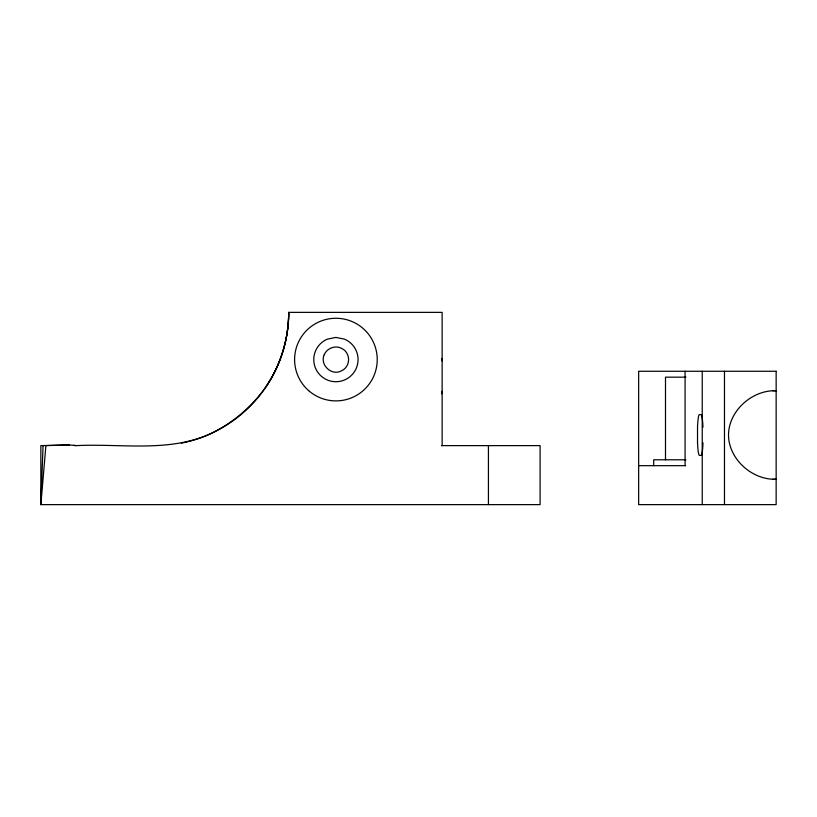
<?xml version="1.0" encoding="UTF-8"?>
<svg xmlns="http://www.w3.org/2000/svg" width="817" height="817" viewBox="0 0 817 817"><rect width="100%" height="100%" fill="white"/><g stroke="black" fill="none" stroke-linecap="round" stroke-linejoin="round"><path stroke-width="1.23" d="M43.056 445.622L40.85 504.63L540.098 504.63L540.098 445.622L441.486 445.622M442.14 391.241L441.864 392.732A18.066 1.767 -90 0 1 441.527 393.794M266.23 386.461C251.146 408.01 230.455 424.993 206.374 435.584C164.973 452.138 119.537 443.457 76.257 445.622L69.353 444.938L45.905 445.622L40.85 504.63L40.85 445.622L69.353 444.938M772.647 390.74L776.15 390.74C750.343 389.74 724.955 414.209 728.938 440.649C732.492 462.422 754.009 480.079 776.15 479.252L772.647 479.252M685.963 377.168L665.498 377.168L665.498 459.787M685.963 459.787L653.702 459.787L653.702 465.68M638.649 465.68L685.647 465.68M73.734 445.367L76.257 445.622M442.14 360.961L441.864 359.47A18.066 1.767 -90 0 0 441.527 358.387M697.524 442.783L697.524 427.209A20.456 2.002 -90 0 1 699.383 414.648L701.119 414.638A20.405 1.991 89.9 0 1 702.967 427.23M724.475 371.265L724.475 504.63M702.232 371.265L702.232 504.63M685.075 371.265L685.075 465.68M488.423 445.622L488.423 504.63M442.14 445.622L442.14 312.37L288.707 312.37A133.365 133.365 0 0 1 181.354 443.171M702.988 442.824A20.405 1.991 89.9 0 1 701.119 455.396L699.383 455.355A20.456 2.002 89.9 0 1 697.534 442.763M324.196 354.721C319.518 365.015 332.039 376.555 341.741 370.652A12 10.58 90 0 0 348.604 359.582A12 10.58 90 0 0 341.741 348.512C335.532 344.835 326.974 348.195 324.196 354.721M335.899 337.431L327.443 339.116A22.151 22.151 0 0 0 318.344 373.063A22.151 22.151 0 0 0 353.485 373.063A22.151 22.151 0 0 0 344.386 339.116L335.899 337.431M776.15 371.265L638.649 371.265L638.649 504.63L776.15 504.63L776.15 371.265M266.219 386.461A132.916 132.272 -90 0 0 288.707 312.37A132.916 132.272 90 0 1 266.219 386.461M308.673 390.638A41.31 41.31 0 0 0 376.433 367.64A41.31 41.31 0 0 0 322.633 320.458A41.31 41.31 0 0 0 308.673 390.638"/></g></svg>
